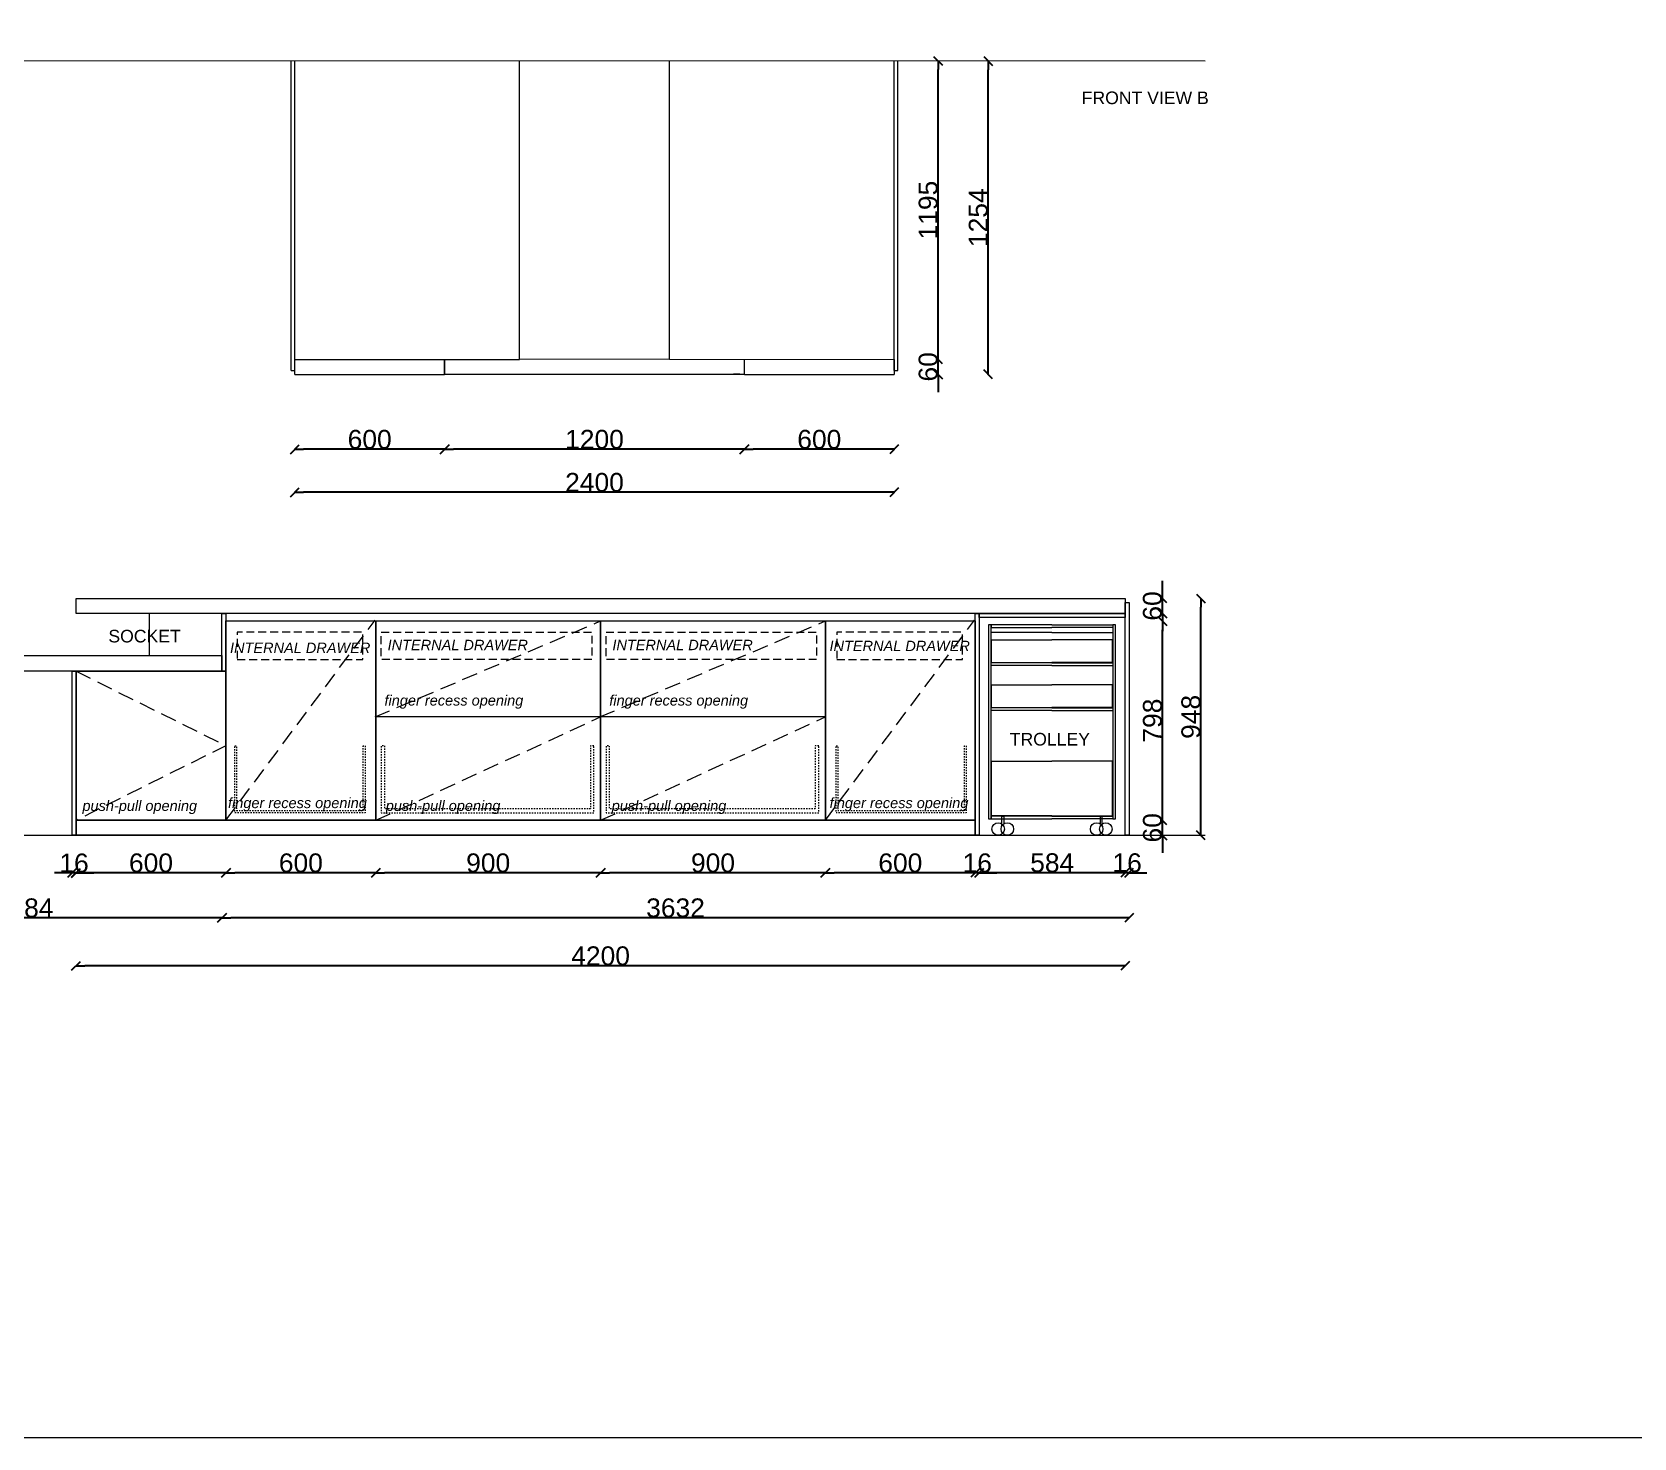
# Model space of a CAD drawing. Header units: millimetres. Extents: x -19300 to 834, y 3250 to 21602.
# Drawn here: x -15941 to -9528, y 3250 to 8877 of the extents above; entities that cross this region are included whole.
import ezdxf

# ---------------------------------------------------------------- set-up
doc = ezdxf.new("R2010")
doc.units = ezdxf.units.MM
doc.header["$LTSCALE"] = 50
doc.header["$PDMODE"] = 1
doc.header["$PDSIZE"] = -2
for name, pattern in [('[LP] Type-1', [0.212, 0.106, -0.106]), ('TRATTEGGIATAX255', [0.9525, 0.635, -0.3175]), ('TRATTEGGIATAX2SSSS', [1.905, 1.27, -0.635])]:
    doc.linetypes.add(name, pattern=pattern)
doc.layers.get('0').update_dxf_attribs({"lineweight": 18})
doc.layers.get('Defpoints').update_dxf_attribs({"lineweight": 25})
for name, color, linetype, lineweight in [('DADA_FURNITURES', 7, 'Continuous', 13), ('DADA_TEXT', 7, 'Continuous', 9), ('Linee arredi', 7, 'Continuous', 5), ('Nessuna', 7, 'Continuous', 5), ('Quote', 7, 'Continuous', 5)]:
    doc.layers.add(name, color=color, linetype=linetype, lineweight=lineweight)
doc.styles.add('Helvetica', font='')
doc.styles.add('Helvetica (italic)', font='ariali.ttf')
doc.styles.get('Helvetica').set_extended_font_data('Helvetica')
doc.dimstyles.new('M&C_quote arredo', dxfattribs={"dimtxt": 75.654297, "dimasz": 35.34668, "dimexe": 0, "dimexo": 0, "dimgap": 0.5, "dimtad": 1, "dimdec": 0, "dimtxsty": 'Helvetica', "dimblk": 'VW_SLASH', "dimblk1": 'VW_SLASH', "dimblk2": 'VW_SLASH', "dimcen": 0, "dimse1": 1, "dimse2": 1, "dimazin": 0, "dimtfac": 1, "dimtdec": 0, "dimtix": 1, "dimtmove": 0, "dimatfit": 0, "dimldrblk": 'VW_SLASH', "dimfxl": 0, "dimfxlon": 1, "dimfrac": 2, "dimtolj": 1, "dimarcsym": 0})

# ---------------------------------------------------------------- blocks, each defined once
blk = doc.blocks.new('Gruppo-168')
at = {"layer": 'DADA_FURNITURES', "linetype": 'TRATTEGGIATAX255', "flags": 128}
blk.add_lwpolyline([(-12719.3, 6365.6), (-12216.3, 6365.6), (-12216.3, 6475.6), (-12719.3, 6475.6)], close=True, dxfattribs=at)
at = {"layer": 'Nessuna', "color": 7, "linetype": 'TRATTEGGIATAX2SSSS', "lineweight": 5, "transparency": 33554687}
blk.add_line((-12764.8, 5722.2), (-12167.8, 6523.2), dxfattribs=at)
at = {"layer": 'Quote', "lineweight": 13, "transparency": 33554687, "flags": 128}
blk.add_lwpolyline([(-12764.8, 6520.2), (-12164.8, 6520.2), (-12164.8, 5722.2), (-12764.8, 5722.2)], close=True, dxfattribs=at)
at = {"layer": 'DADA_TEXT', "color": 7, "char_height": 41.61, "attachment_point": 3, "line_spacing_factor": 0.965171, "style": 'Helvetica (italic)'}
for s, insert in [('INTERNAL DRAWER', (-12186.5, 6440.9)), ('finger recess opening', (-12192.4, 5812.6))]:
    blk.add_mtext(s, dxfattribs=dict(at, insert=insert))
blk = doc.blocks.new('Gruppo-169')
at = {"layer": 'DADA_FURNITURES', "linetype": 'TRATTEGGIATAX255', "flags": 128}
blk.add_lwpolyline([(-15119.3, 6365.6), (-14616.3, 6365.6), (-14616.3, 6475.6), (-15119.3, 6475.6)], close=True, dxfattribs=at)
at = {"layer": 'Nessuna', "color": 7, "linetype": 'TRATTEGGIATAX2SSSS', "lineweight": 5, "transparency": 33554687}
blk.add_line((-15164.8, 5722.2), (-14567.8, 6523.2), dxfattribs=at)
at = {"layer": 'Quote', "lineweight": 13, "transparency": 33554687, "flags": 128}
blk.add_lwpolyline([(-15164.8, 6520.2), (-14564.8, 6520.2), (-14564.8, 5722.2), (-15164.8, 5722.2)], close=True, dxfattribs=at)
at = {"layer": 'DADA_TEXT', "color": 7, "char_height": 41.61, "attachment_point": 3, "line_spacing_factor": 0.965171, "style": 'Helvetica (italic)'}
for s, insert in [('INTERNAL DRAWER', (-14586.5, 6433.4)), ('finger recess opening', (-14600.7, 5812.6))]:
    blk.add_mtext(s, dxfattribs=dict(at, insert=insert))
blk = doc.blocks.new('VW_SLASH')
at = {"color": 0, "linetype": 'ByBlock', "lineweight": -2, "transparency": 16777216}
blk.add_line((0, 0), (-1, 0), dxfattribs=at)
at = {"color": 0, "linetype": 'Continuous', "lineweight": -2, "transparency": 16777216, "flags": 128}
blk.add_lwpolyline([(0.5, 0.5), (-0.5, -0.5)], dxfattribs=at)
blk = doc.blocks.new('*D311')
at = {"layer": 'Defpoints', "color": 0, "transparency": 16777216}
for p in [(-14889.2, 7507.1), (-14289.2, 7507.1), (-14889.2, 7207.2)]:
    blk.add_point(p, dxfattribs=at)
at = {"layer": 'Quote', "color": 0, "lineweight": -2, "transparency": 16777216}
blk.add_line((-14324.5, 7207.2), (-14853.8, 7207.2), dxfattribs=at)
at = {"layer": 'Quote', "color": 0, "lineweight": -2, "transparency": 16777216, "xscale": 35.3466796875, "yscale": 35.3466796875, "zscale": 35.3466796875, "rotation": 180}
blk.add_blockref('VW_SLASH', (-14889.2, 7207.2), dxfattribs=at)
at = {"layer": 'Quote', "color": 0, "lineweight": -2, "transparency": 16777216, "xscale": 35.3466796875, "yscale": 35.3466796875, "zscale": 35.3466796875}
blk.add_blockref('VW_SLASH', (-14289.2, 7207.2), dxfattribs=at)
at = {"layer": 'Quote', "color": 0, "transparency": 16777216, "insert": (-14589.2, 7246.6), "char_height": 75.65, "attachment_point": 5, "style": 'Helvetica'}
blk.add_mtext('\\A1;600', dxfattribs=at)
blk = doc.blocks.new('*D312')
at = {"layer": 'Defpoints', "color": 0, "transparency": 16777216}
for p in [(-14289.2, 7507.1), (-13089.2, 7507.1), (-14289.2, 7207.2)]:
    blk.add_point(p, dxfattribs=at)
at = {"layer": 'Quote', "color": 0, "lineweight": -2, "transparency": 16777216}
blk.add_line((-13124.5, 7207.2), (-14253.8, 7207.2), dxfattribs=at)
at = {"layer": 'Quote', "color": 0, "lineweight": -2, "transparency": 16777216, "xscale": 35.3466796875, "yscale": 35.3466796875, "zscale": 35.3466796875, "rotation": 180}
blk.add_blockref('VW_SLASH', (-14289.2, 7207.2), dxfattribs=at)
at = {"layer": 'Quote', "color": 0, "lineweight": -2, "transparency": 16777216, "xscale": 35.3466796875, "yscale": 35.3466796875, "zscale": 35.3466796875}
blk.add_blockref('VW_SLASH', (-13089.2, 7207.2), dxfattribs=at)
at = {"layer": 'Quote', "color": 0, "transparency": 16777216, "insert": (-13689.2, 7246.6), "char_height": 75.65, "attachment_point": 5, "style": 'Helvetica'}
blk.add_mtext('\\A1;1200', dxfattribs=at)
blk = doc.blocks.new('*D313')
at = {"layer": 'Defpoints', "color": 0, "transparency": 16777216}
for p in [(-13089.2, 7507.1), (-12489.2, 7507.1), (-13089.2, 7207.2)]:
    blk.add_point(p, dxfattribs=at)
at = {"layer": 'Quote', "color": 0, "lineweight": -2, "transparency": 16777216}
blk.add_line((-12524.5, 7207.2), (-13053.8, 7207.2), dxfattribs=at)
at = {"layer": 'Quote', "color": 0, "lineweight": -2, "transparency": 16777216, "xscale": 35.3466796875, "yscale": 35.3466796875, "zscale": 35.3466796875, "rotation": 180}
blk.add_blockref('VW_SLASH', (-13089.2, 7207.2), dxfattribs=at)
at = {"layer": 'Quote', "color": 0, "lineweight": -2, "transparency": 16777216, "xscale": 35.3466796875, "yscale": 35.3466796875, "zscale": 35.3466796875}
blk.add_blockref('VW_SLASH', (-12489.2, 7207.2), dxfattribs=at)
at = {"layer": 'Quote', "color": 0, "transparency": 16777216, "insert": (-12789.2, 7246.6), "char_height": 75.65, "attachment_point": 5, "style": 'Helvetica'}
blk.add_mtext('\\A1;600', dxfattribs=at)
blk = doc.blocks.new('*D314')
at = {"layer": 'Defpoints', "color": 0, "transparency": 16777216}
for p in [(-14889.2, 7507.1), (-12489.2, 7507.1), (-14889.2, 7035)]:
    blk.add_point(p, dxfattribs=at)
at = {"layer": 'Quote', "color": 0, "lineweight": -2, "transparency": 16777216}
blk.add_line((-12524.5, 7035), (-14853.8, 7035), dxfattribs=at)
at = {"layer": 'Quote', "color": 0, "lineweight": -2, "transparency": 16777216, "xscale": 35.3466796875, "yscale": 35.3466796875, "zscale": 35.3466796875, "rotation": 180}
blk.add_blockref('VW_SLASH', (-14889.2, 7035), dxfattribs=at)
at = {"layer": 'Quote', "color": 0, "lineweight": -2, "transparency": 16777216, "xscale": 35.3466796875, "yscale": 35.3466796875, "zscale": 35.3466796875}
blk.add_blockref('VW_SLASH', (-12489.2, 7035), dxfattribs=at)
at = {"layer": 'Quote', "color": 0, "transparency": 16777216, "insert": (-13689.2, 7074.3), "char_height": 75.65, "attachment_point": 5, "style": 'Helvetica'}
blk.add_mtext('\\A1;2400', dxfattribs=at)
blk = doc.blocks.new('*D315')
at = {"layer": 'Defpoints', "color": 0, "transparency": 16777216}
for p in [(-12276.5, 5722.2), (-11415.8, 5722.2), (-12276.5, 5662.2)]:
    blk.add_point(p, dxfattribs=at)
at = {"layer": 'Quote', "color": 0, "lineweight": -2, "transparency": 16777216}
for p, q in [((-11415.8, 5757.6), (-11415.8, 5792.9)), ((-11415.8, 5662.2), (-11415.8, 5722.2)), ((-11415.8, 5626.9), (-11415.8, 5591.5))]:
    blk.add_line(p, q, dxfattribs=at)
at = {"layer": 'Quote', "color": 0, "lineweight": -2, "transparency": 16777216, "xscale": 35.3466796875, "yscale": 35.3466796875, "zscale": 35.3466796875}
for p, rotation in [((-11415.8, 5722.2), 270), ((-11415.8, 5662.2), 90)]:
    blk.add_blockref('VW_SLASH', p, dxfattribs=dict(at, rotation=rotation))
at = {"layer": 'Quote', "color": 0, "transparency": 16777216, "insert": (-11455.2, 5692.2), "char_height": 75.65, "attachment_point": 5, "rotation": 90, "style": 'Helvetica'}
blk.add_mtext('\\A1;60', dxfattribs=at)
blk = doc.blocks.new('*D316')
at = {"layer": 'Defpoints', "color": 0, "transparency": 16777216}
for p in [(-12276.5, 6520.2), (-11415.8, 6520.2), (-12276.5, 5722.2)]:
    blk.add_point(p, dxfattribs=at)
at = {"layer": 'Quote', "color": 0, "lineweight": -2, "transparency": 16777216}
blk.add_line((-11415.8, 5757.6), (-11415.8, 6484.9), dxfattribs=at)
at = {"layer": 'Quote', "color": 0, "lineweight": -2, "transparency": 16777216, "xscale": 35.3466796875, "yscale": 35.3466796875, "zscale": 35.3466796875}
for p, rotation in [((-11415.8, 6520.2), 90), ((-11415.8, 5722.2), 270)]:
    blk.add_blockref('VW_SLASH', p, dxfattribs=dict(at, rotation=rotation))
at = {"layer": 'Quote', "color": 0, "transparency": 16777216, "insert": (-11455.2, 6121.2), "char_height": 75.65, "attachment_point": 5, "rotation": 90, "style": 'Helvetica'}
blk.add_mtext('\\A1;798', dxfattribs=at)
blk = doc.blocks.new('*D317')
at = {"layer": 'Defpoints', "color": 0, "transparency": 16777216}
for p in [(-12329.9, 6610.2), (-11415.8, 6610.2), (-12329.9, 6550.2)]:
    blk.add_point(p, dxfattribs=at)
at = {"layer": 'Quote', "color": 0, "lineweight": -2, "transparency": 16777216}
for p, q in [((-11415.8, 6645.6), (-11415.8, 6680.9)), ((-11415.8, 6550.2), (-11415.8, 6610.2)), ((-11415.8, 6514.9), (-11415.8, 6479.5))]:
    blk.add_line(p, q, dxfattribs=at)
at = {"layer": 'Quote', "color": 0, "lineweight": -2, "transparency": 16777216, "xscale": 35.3466796875, "yscale": 35.3466796875, "zscale": 35.3466796875}
for p, rotation in [((-11415.8, 6610.2), 270), ((-11415.8, 6550.2), 90)]:
    blk.add_blockref('VW_SLASH', p, dxfattribs=dict(at, rotation=rotation))
at = {"layer": 'Quote', "color": 0, "transparency": 16777216, "insert": (-11455.2, 6580.2), "char_height": 75.65, "attachment_point": 5, "rotation": 90, "style": 'Helvetica'}
blk.add_mtext('\\A1;60', dxfattribs=at)
blk = doc.blocks.new('*D318')
at = {"layer": 'Defpoints', "color": 0, "transparency": 16777216}
for p in [(-12235.1, 6610.2), (-11262, 6610.2), (-12235.1, 5662.2)]:
    blk.add_point(p, dxfattribs=at)
at = {"layer": 'Quote', "color": 0, "lineweight": -2, "transparency": 16777216}
blk.add_line((-11262, 5697.6), (-11262, 6574.9), dxfattribs=at)
at = {"layer": 'Quote', "color": 0, "lineweight": -2, "transparency": 16777216, "xscale": 35.3466796875, "yscale": 35.3466796875, "zscale": 35.3466796875}
for p, rotation in [((-11262, 6610.2), 90), ((-11262, 5662.2), 270)]:
    blk.add_blockref('VW_SLASH', p, dxfattribs=dict(at, rotation=rotation))
at = {"layer": 'Quote', "color": 0, "transparency": 16777216, "insert": (-11301.3, 6136.2), "char_height": 75.65, "attachment_point": 5, "rotation": 90, "style": 'Helvetica'}
blk.add_mtext('\\A1;948', dxfattribs=at)
blk = doc.blocks.new('*D319')
at = {"layer": 'Defpoints', "color": 0, "transparency": 16777216}
for p in [(-12639.2, 7507.1), (-12639.1, 7567.2), (-12313.8, 7567.2)]:
    blk.add_point(p, dxfattribs=at)
at = {"layer": 'Quote', "color": 0, "lineweight": -2, "transparency": 16777216}
for p, q in [((-12313.8, 7602.6), (-12313.8, 7637.9)), ((-12313.8, 7507.1), (-12313.8, 7567.2)), ((-12313.8, 7471.7), (-12313.8, 7436.4))]:
    blk.add_line(p, q, dxfattribs=at)
at = {"layer": 'Quote', "color": 0, "lineweight": -2, "transparency": 16777216, "xscale": 35.3466796875, "yscale": 35.3466796875, "zscale": 35.3466796875}
for p, rotation in [((-12313.8, 7567.2), 270), ((-12313.8, 7507.1), 90)]:
    blk.add_blockref('VW_SLASH', p, dxfattribs=dict(at, rotation=rotation))
at = {"layer": 'Quote', "color": 0, "transparency": 16777216, "insert": (-12353.1, 7537.2), "char_height": 75.65, "attachment_point": 5, "rotation": 90, "style": 'Helvetica'}
blk.add_mtext('\\A1;60', dxfattribs=at)
blk = doc.blocks.new('*D321')
at = {"layer": 'Defpoints', "color": 0, "transparency": 16777216}
for p in [(-14710.9, 8762.2), (-12313.8, 8762.2), (-14711.4, 7567.1)]:
    blk.add_point(p, dxfattribs=at)
at = {"layer": 'Quote', "color": 0, "lineweight": -2, "transparency": 16777216}
blk.add_line((-12313.8, 7602.4), (-12313.8, 8726.8), dxfattribs=at)
at = {"layer": 'Quote', "color": 0, "lineweight": -2, "transparency": 16777216, "xscale": 35.3466796875, "yscale": 35.3466796875, "zscale": 35.3466796875}
for p, rotation in [((-12313.8, 8762.2), 90), ((-12313.8, 7567.1), 270)]:
    blk.add_blockref('VW_SLASH', p, dxfattribs=dict(at, rotation=rotation))
at = {"layer": 'Quote', "color": 0, "transparency": 16777216, "insert": (-12353.1, 8164.6), "char_height": 75.65, "attachment_point": 5, "rotation": 90, "style": 'Helvetica'}
blk.add_mtext('\\A1;1195', dxfattribs=at)
blk = doc.blocks.new('*D322')
at = {"layer": 'Defpoints', "color": 0, "transparency": 16777216}
for p in [(-12789.2, 8761.4), (-12113.1, 8761.4), (-12789.2, 7507.1)]:
    blk.add_point(p, dxfattribs=at)
at = {"layer": 'Quote', "color": 0, "lineweight": -2, "transparency": 16777216}
blk.add_line((-12113.1, 7542.4), (-12113.1, 8726), dxfattribs=at)
at = {"layer": 'Quote', "color": 0, "lineweight": -2, "transparency": 16777216, "xscale": 35.3466796875, "yscale": 35.3466796875, "zscale": 35.3466796875}
for p, rotation in [((-12113.1, 8761.4), 90), ((-12113.1, 7507.1), 270)]:
    blk.add_blockref('VW_SLASH', p, dxfattribs=dict(at, rotation=rotation))
at = {"layer": 'Quote', "color": 0, "transparency": 16777216, "insert": (-12152.5, 8134.2), "char_height": 75.65, "attachment_point": 5, "rotation": 90, "style": 'Helvetica'}
blk.add_mtext('\\A1;1254', dxfattribs=at)
blk = doc.blocks.new('*D324')
at = {"layer": 'Defpoints', "color": 0, "transparency": 16777216}
for p in [(-15780.8, 5662.2), (-15764.8, 5662.2), (-15780.8, 5511.4)]:
    blk.add_point(p, dxfattribs=at)
at = {"layer": 'Quote', "color": 0, "lineweight": -2, "transparency": 16777216}
for p, q in [((-15816.2, 5511.4), (-15851.5, 5511.4)), ((-15764.8, 5511.4), (-15780.8, 5511.4)), ((-15729.5, 5511.4), (-15694.1, 5511.4))]:
    blk.add_line(p, q, dxfattribs=at)
at = {"layer": 'Quote', "color": 0, "lineweight": -2, "transparency": 16777216, "xscale": 35.3466796875, "yscale": 35.3466796875, "zscale": 35.3466796875}
blk.add_blockref('VW_SLASH', (-15780.8, 5511.4), dxfattribs=at)
at = {"layer": 'Quote', "color": 0, "lineweight": -2, "transparency": 16777216, "xscale": 35.3466796875, "yscale": 35.3466796875, "zscale": 35.3466796875, "rotation": 180}
blk.add_blockref('VW_SLASH', (-15764.8, 5511.4), dxfattribs=at)
at = {"layer": 'Quote', "color": 0, "transparency": 16777216, "insert": (-15772.8, 5550.8), "char_height": 75.65, "attachment_point": 5, "style": 'Helvetica'}
blk.add_mtext('\\A1;16', dxfattribs=at)
blk = doc.blocks.new('*D325')
at = {"layer": 'Defpoints', "color": 0, "transparency": 16777216}
for p in [(-15764.8, 5722.2), (-15164.8, 5722.2), (-15764.8, 5511.9)]:
    blk.add_point(p, dxfattribs=at)
at = {"layer": 'Quote', "color": 0, "lineweight": -2, "transparency": 16777216}
blk.add_line((-15200.2, 5511.9), (-15729.5, 5511.9), dxfattribs=at)
at = {"layer": 'Quote', "color": 0, "lineweight": -2, "transparency": 16777216, "xscale": 35.3466796875, "yscale": 35.3466796875, "zscale": 35.3466796875, "rotation": 180}
blk.add_blockref('VW_SLASH', (-15764.8, 5511.9), dxfattribs=at)
at = {"layer": 'Quote', "color": 0, "lineweight": -2, "transparency": 16777216, "xscale": 35.3466796875, "yscale": 35.3466796875, "zscale": 35.3466796875}
blk.add_blockref('VW_SLASH', (-15164.8, 5511.9), dxfattribs=at)
at = {"layer": 'Quote', "color": 0, "transparency": 16777216, "insert": (-15464.8, 5551.3), "char_height": 75.65, "attachment_point": 5, "style": 'Helvetica'}
blk.add_mtext('\\A1;600', dxfattribs=at)
blk = doc.blocks.new('*D326')
at = {"layer": 'Defpoints', "color": 0, "transparency": 16777216}
for p in [(-15164.8, 5722.2), (-14564.8, 5722.2), (-15164.8, 5511.9)]:
    blk.add_point(p, dxfattribs=at)
at = {"layer": 'Quote', "color": 0, "lineweight": -2, "transparency": 16777216}
blk.add_line((-14600.2, 5511.9), (-15129.5, 5511.9), dxfattribs=at)
at = {"layer": 'Quote', "color": 0, "lineweight": -2, "transparency": 16777216, "xscale": 35.3466796875, "yscale": 35.3466796875, "zscale": 35.3466796875, "rotation": 180}
blk.add_blockref('VW_SLASH', (-15164.8, 5511.9), dxfattribs=at)
at = {"layer": 'Quote', "color": 0, "lineweight": -2, "transparency": 16777216, "xscale": 35.3466796875, "yscale": 35.3466796875, "zscale": 35.3466796875}
blk.add_blockref('VW_SLASH', (-14564.8, 5511.9), dxfattribs=at)
at = {"layer": 'Quote', "color": 0, "transparency": 16777216, "insert": (-14864.8, 5551.3), "char_height": 75.65, "attachment_point": 5, "style": 'Helvetica'}
blk.add_mtext('\\A1;600', dxfattribs=at)
blk = doc.blocks.new('*D327')
at = {"layer": 'Defpoints', "color": 0, "transparency": 16777216}
for p in [(-14564.8, 5722.2), (-13664.8, 5722.2), (-14564.8, 5511.9)]:
    blk.add_point(p, dxfattribs=at)
at = {"layer": 'Quote', "color": 0, "lineweight": -2, "transparency": 16777216}
blk.add_line((-13700.2, 5511.9), (-14529.5, 5511.9), dxfattribs=at)
at = {"layer": 'Quote', "color": 0, "lineweight": -2, "transparency": 16777216, "xscale": 35.3466796875, "yscale": 35.3466796875, "zscale": 35.3466796875, "rotation": 180}
blk.add_blockref('VW_SLASH', (-14564.8, 5511.9), dxfattribs=at)
at = {"layer": 'Quote', "color": 0, "lineweight": -2, "transparency": 16777216, "xscale": 35.3466796875, "yscale": 35.3466796875, "zscale": 35.3466796875}
blk.add_blockref('VW_SLASH', (-13664.8, 5511.9), dxfattribs=at)
at = {"layer": 'Quote', "color": 0, "transparency": 16777216, "insert": (-14114.8, 5551.3), "char_height": 75.65, "attachment_point": 5, "style": 'Helvetica'}
blk.add_mtext('\\A1;900', dxfattribs=at)
blk = doc.blocks.new('*D328')
at = {"layer": 'Defpoints', "color": 0, "transparency": 16777216}
for p in [(-13664.8, 5722.2), (-12764.8, 5722.2), (-13664.8, 5511.9)]:
    blk.add_point(p, dxfattribs=at)
at = {"layer": 'Quote', "color": 0, "lineweight": -2, "transparency": 16777216}
blk.add_line((-12800.2, 5511.9), (-13629.5, 5511.9), dxfattribs=at)
at = {"layer": 'Quote', "color": 0, "lineweight": -2, "transparency": 16777216, "xscale": 35.3466796875, "yscale": 35.3466796875, "zscale": 35.3466796875, "rotation": 180}
blk.add_blockref('VW_SLASH', (-13664.8, 5511.9), dxfattribs=at)
at = {"layer": 'Quote', "color": 0, "lineweight": -2, "transparency": 16777216, "xscale": 35.3466796875, "yscale": 35.3466796875, "zscale": 35.3466796875}
blk.add_blockref('VW_SLASH', (-12764.8, 5511.9), dxfattribs=at)
at = {"layer": 'Quote', "color": 0, "transparency": 16777216, "insert": (-13214.8, 5551.3), "char_height": 75.65, "attachment_point": 5, "style": 'Helvetica'}
blk.add_mtext('\\A1;900', dxfattribs=at)
blk = doc.blocks.new('*D329')
at = {"layer": 'Defpoints', "color": 0, "transparency": 16777216}
for p in [(-12764.8, 5722.2), (-12164.8, 5722.2), (-12764.8, 5511.9)]:
    blk.add_point(p, dxfattribs=at)
at = {"layer": 'Quote', "color": 0, "lineweight": -2, "transparency": 16777216}
blk.add_line((-12200.2, 5511.9), (-12729.5, 5511.9), dxfattribs=at)
at = {"layer": 'Quote', "color": 0, "lineweight": -2, "transparency": 16777216, "xscale": 35.3466796875, "yscale": 35.3466796875, "zscale": 35.3466796875, "rotation": 180}
blk.add_blockref('VW_SLASH', (-12764.8, 5511.9), dxfattribs=at)
at = {"layer": 'Quote', "color": 0, "lineweight": -2, "transparency": 16777216, "xscale": 35.3466796875, "yscale": 35.3466796875, "zscale": 35.3466796875}
blk.add_blockref('VW_SLASH', (-12164.8, 5511.9), dxfattribs=at)
at = {"layer": 'Quote', "color": 0, "transparency": 16777216, "insert": (-12464.8, 5551.3), "char_height": 75.65, "attachment_point": 5, "style": 'Helvetica'}
blk.add_mtext('\\A1;600', dxfattribs=at)
blk = doc.blocks.new('*D330')
at = {"layer": 'Defpoints', "color": 0, "transparency": 16777216}
for p in [(-12164.8, 5722.2), (-12148.8, 5722.2), (-12164.8, 5511.9)]:
    blk.add_point(p, dxfattribs=at)
at = {"layer": 'Quote', "color": 0, "lineweight": -2, "transparency": 16777216}
for p, q in [((-12200.2, 5511.9), (-12235.5, 5511.9)), ((-12148.8, 5511.9), (-12164.8, 5511.9)), ((-12113.5, 5511.9), (-12078.1, 5511.9))]:
    blk.add_line(p, q, dxfattribs=at)
at = {"layer": 'Quote', "color": 0, "lineweight": -2, "transparency": 16777216, "xscale": 35.3466796875, "yscale": 35.3466796875, "zscale": 35.3466796875}
blk.add_blockref('VW_SLASH', (-12164.8, 5511.9), dxfattribs=at)
at = {"layer": 'Quote', "color": 0, "lineweight": -2, "transparency": 16777216, "xscale": 35.3466796875, "yscale": 35.3466796875, "zscale": 35.3466796875, "rotation": 180}
blk.add_blockref('VW_SLASH', (-12148.8, 5511.9), dxfattribs=at)
at = {"layer": 'Quote', "color": 0, "transparency": 16777216, "insert": (-12156.8, 5551.3), "char_height": 75.65, "attachment_point": 5, "style": 'Helvetica'}
blk.add_mtext('\\A1;16', dxfattribs=at)
blk = doc.blocks.new('*D331')
at = {"layer": 'Defpoints', "color": 0, "transparency": 16777216}
for p in [(-12148.8, 5662.2), (-11564.8, 5662.2), (-12148.8, 5512.4)]:
    blk.add_point(p, dxfattribs=at)
at = {"layer": 'Quote', "color": 0, "lineweight": -2, "transparency": 16777216}
blk.add_line((-11600.2, 5512.4), (-12113.5, 5512.4), dxfattribs=at)
at = {"layer": 'Quote', "color": 0, "lineweight": -2, "transparency": 16777216, "xscale": 35.3466796875, "yscale": 35.3466796875, "zscale": 35.3466796875, "rotation": 180}
blk.add_blockref('VW_SLASH', (-12148.8, 5512.4), dxfattribs=at)
at = {"layer": 'Quote', "color": 0, "lineweight": -2, "transparency": 16777216, "xscale": 35.3466796875, "yscale": 35.3466796875, "zscale": 35.3466796875}
blk.add_blockref('VW_SLASH', (-11564.8, 5512.4), dxfattribs=at)
at = {"layer": 'Quote', "color": 0, "transparency": 16777216, "insert": (-11856.8, 5551.8), "char_height": 75.65, "attachment_point": 5, "style": 'Helvetica'}
blk.add_mtext('\\A1;584', dxfattribs=at)
blk = doc.blocks.new('*D332')
at = {"layer": 'Defpoints', "color": 0, "transparency": 16777216}
for p in [(-11564.8, 5662.2), (-11548.8, 5662.2), (-11564.8, 5512.4)]:
    blk.add_point(p, dxfattribs=at)
at = {"layer": 'Quote', "color": 0, "lineweight": -2, "transparency": 16777216}
for p, q in [((-11600.2, 5512.4), (-11635.5, 5512.4)), ((-11548.8, 5512.4), (-11564.8, 5512.4)), ((-11513.5, 5512.4), (-11478.1, 5512.4))]:
    blk.add_line(p, q, dxfattribs=at)
at = {"layer": 'Quote', "color": 0, "lineweight": -2, "transparency": 16777216, "xscale": 35.3466796875, "yscale": 35.3466796875, "zscale": 35.3466796875}
blk.add_blockref('VW_SLASH', (-11564.8, 5512.4), dxfattribs=at)
at = {"layer": 'Quote', "color": 0, "lineweight": -2, "transparency": 16777216, "xscale": 35.3466796875, "yscale": 35.3466796875, "zscale": 35.3466796875, "rotation": 180}
blk.add_blockref('VW_SLASH', (-11548.8, 5512.4), dxfattribs=at)
at = {"layer": 'Quote', "color": 0, "transparency": 16777216, "insert": (-11556.8, 5551.8), "char_height": 75.65, "attachment_point": 5, "style": 'Helvetica'}
blk.add_mtext('\\A1;16', dxfattribs=at)
blk = doc.blocks.new('*D333')
at = {"layer": 'Defpoints', "color": 0, "transparency": 16777216}
for p in [(-15180.8, 6319.2), (-11548.8, 6319.2), (-15180.8, 5331.9)]:
    blk.add_point(p, dxfattribs=at)
at = {"layer": 'Quote', "color": 0, "lineweight": -2, "transparency": 16777216}
blk.add_line((-11584.2, 5331.9), (-15145.5, 5331.9), dxfattribs=at)
at = {"layer": 'Quote', "color": 0, "lineweight": -2, "transparency": 16777216, "xscale": 35.3466796875, "yscale": 35.3466796875, "zscale": 35.3466796875, "rotation": 180}
blk.add_blockref('VW_SLASH', (-15180.8, 5331.9), dxfattribs=at)
at = {"layer": 'Quote', "color": 0, "lineweight": -2, "transparency": 16777216, "xscale": 35.3466796875, "yscale": 35.3466796875, "zscale": 35.3466796875}
blk.add_blockref('VW_SLASH', (-11548.8, 5331.9), dxfattribs=at)
at = {"layer": 'Quote', "color": 0, "transparency": 16777216, "insert": (-13364.8, 5371.2), "char_height": 75.65, "attachment_point": 5, "style": 'Helvetica'}
blk.add_mtext('\\A1;3632', dxfattribs=at)
blk = doc.blocks.new('*D334')
at = {"layer": 'Defpoints', "color": 0, "transparency": 16777216}
for p in [(-16764.5, 6319.2), (-15180.8, 6319.2), (-16764.5, 5331.9)]:
    blk.add_point(p, dxfattribs=at)
at = {"layer": 'Quote', "color": 0, "lineweight": -2, "transparency": 16777216}
blk.add_line((-15216.2, 5331.9), (-16729.2, 5331.9), dxfattribs=at)
at = {"layer": 'Quote', "color": 0, "lineweight": -2, "transparency": 16777216, "xscale": 35.3466796875, "yscale": 35.3466796875, "zscale": 35.3466796875, "rotation": 180}
blk.add_blockref('VW_SLASH', (-16764.5, 5331.9), dxfattribs=at)
at = {"layer": 'Quote', "color": 0, "lineweight": -2, "transparency": 16777216, "xscale": 35.3466796875, "yscale": 35.3466796875, "zscale": 35.3466796875}
blk.add_blockref('VW_SLASH', (-15180.8, 5331.9), dxfattribs=at)
at = {"layer": 'Quote', "color": 0, "transparency": 16777216, "insert": (-15972.7, 5371.2), "char_height": 75.65, "attachment_point": 5, "style": 'Helvetica'}
blk.add_mtext('\\A1;1584', dxfattribs=at)
blk = doc.blocks.new('*D335')
at = {"layer": 'Defpoints', "color": 0, "transparency": 16777216}
for p in [(-15764.8, 5722.2), (-11564.8, 5722.2), (-15764.8, 5139.9)]:
    blk.add_point(p, dxfattribs=at)
at = {"layer": 'Quote', "color": 0, "lineweight": -2, "transparency": 16777216}
blk.add_line((-11600.2, 5139.9), (-15729.5, 5139.9), dxfattribs=at)
at = {"layer": 'Quote', "color": 0, "lineweight": -2, "transparency": 16777216, "xscale": 35.3466796875, "yscale": 35.3466796875, "zscale": 35.3466796875, "rotation": 180}
blk.add_blockref('VW_SLASH', (-15764.8, 5139.9), dxfattribs=at)
at = {"layer": 'Quote', "color": 0, "lineweight": -2, "transparency": 16777216, "xscale": 35.3466796875, "yscale": 35.3466796875, "zscale": 35.3466796875}
blk.add_blockref('VW_SLASH', (-11564.8, 5139.9), dxfattribs=at)
at = {"layer": 'Quote', "color": 0, "transparency": 16777216, "insert": (-13664.8, 5179.2), "char_height": 75.65, "attachment_point": 5, "style": 'Helvetica'}
blk.add_mtext('\\A1;4200', dxfattribs=at)

msp = doc.modelspace()

# ---------------------------------------------------------------- linework, layer by layer
at = {"layer": 'DADA_FURNITURES', "color": 7, "linetype": 'Continuous', "lineweight": 5, "transparency": 33554687}
for p, q in [((-13664.8, 6136.2), (-14567.7, 6136.2)), ((-12764.9, 6136.2), (-13667.8, 6136.2)), ((-17042.2, 5662.2), (-11244.4, 5662.2))]:
    msp.add_line(p, q, dxfattribs=at)
at = {"layer": 'DADA_FURNITURES', "color": 7, "linetype": 'Continuous', "lineweight": 5, "transparency": 33554687, "flags": 128}
for points in [[(-19300, 21602), (833.5, 21602), (833.5, 3250), (-19300, 3250)], [(-15764.8, 6610.2), (-11564.8, 6610.2), (-11564.8, 6550.2), (-15764.8, 6550.2)], [(-15180.8, 6550.2), (-15164.8, 6550.2), (-15164.8, 6319.2), (-15180.8, 6319.2)], [(-12164.8, 6550.2), (-12148.8, 6550.2), (-12148.8, 5662.2), (-12164.8, 5662.2)], [(-12148.8, 6550.2), (-11564.8, 6550.2), (-11564.8, 6534.2), (-12148.8, 6534.2)], [(-11564.8, 6594.2), (-11548.8, 6594.2), (-11548.8, 5662.2), (-11564.8, 5662.2)], [(-14564.8, 6520.2), (-13664.8, 6520.2), (-13664.8, 5722.2), (-14564.8, 5722.2)], [(-13664.8, 6520.2), (-12764.8, 6520.2), (-12764.8, 5722.2), (-13664.8, 5722.2)], [(-16764.5, 6381.2), (-15180.8, 6381.2), (-15180.8, 6319.2), (-16764.5, 6319.2)], [(-15780.8, 6319.2), (-15764.8, 6319.2), (-15764.8, 5662.2), (-15780.8, 5662.2)], [(-15764.8, 6319.2), (-15164.8, 6319.2), (-15164.8, 5722.2), (-15764.8, 5722.2)], [(-15764.8, 5722.2), (-12164.8, 5722.2), (-12164.8, 5662.2), (-15764.8, 5662.2)]]:
    msp.add_lwpolyline(points, close=True, dxfattribs=at)
at = {"layer": 'DADA_FURNITURES', "color": 7, "linetype": 'TRATTEGGIATAX2SSSS', "lineweight": 5, "flags": 128}
msp.add_lwpolyline([(-15764.8, 6319.2), (-15164.8, 6020.7), (-15764.8, 5722.2)], dxfattribs=at)
at = {"layer": 'DADA_FURNITURES', "color": 7, "linetype": '[LP] Type-1', "flags": 128}
for points in [[(-15129.3, 6019.8), (-15121.9, 6019.8), (-15121.9, 5761.1), (-14615.1, 5761.1), (-14615.1, 6019.8), (-14607.7, 6019.8), (-14607.7, 5752.2), (-15129.3, 5752.2)], [(-13691.7, 6020.5), (-13705.3, 6020.5), (-13705.3, 5768.4), (-14529.2, 5768.4), (-14529.2, 6020.5), (-14542.9, 6020.5), (-14542.9, 5752.2), (-13691.7, 5752.2)], [(-12791.7, 6020.5), (-12805.4, 6020.5), (-12805.4, 5768.4), (-13629.3, 5768.4), (-13629.3, 6020.5), (-13643, 6020.5), (-13643, 5752.2), (-12791.7, 5752.2)]]:
    msp.add_lwpolyline(points, close=True, dxfattribs=at)
at = {"layer": 'DADA_TEXT', "color": 7, "linetype": '[LP] Type-1', "flags": 128}
msp.add_lwpolyline([(-12722.2, 6019.8), (-12714.9, 6019.8), (-12714.9, 5761.1), (-12208, 5761.1), (-12208, 6019.8), (-12200.7, 6019.8), (-12200.7, 5752.2), (-12722.2, 5752.2)], close=True, dxfattribs=at)
at = {"layer": 'Linee arredi', "color": 7, "linetype": 'Continuous', "lineweight": 5}
for p, q in [((-11244.4, 8760.7), (-17042.2, 8763.1)), ((-14904.2, 7523.1), (-14904.2, 8762.2)), ((-14889.2, 7523.1), (-14889.2, 8762.2)), ((-13989.2, 7567.1), (-13989.2, 8762.2)), ((-13389.2, 7568.1), (-13389.2, 8762.2)), ((-12489.2, 7522.1), (-12489.2, 8761.2)), ((-12474.2, 7522.1), (-12474.2, 8761.2)), ((-14889.2, 7507.1), (-14889.2, 7568.1)), ((-13389.2, 7568.1), (-13989.2, 7567.1)), ((-13389.2, 7568.1), (-12489.2, 7567.1)), ((-14904.2, 7523.1), (-14889.2, 7523.1)), ((-14889.2, 7567.1), (-13989.2, 7567.1)), ((-14889.2, 7507.1), (-14289.2, 7507.1)), ((-14289.2, 7567.1), (-14289.2, 7507.1)), ((-14289.2, 7508.1), (-14289.2, 7567.1)), ((-13089.2, 7507.1), (-14289.2, 7507.1)), ((-13132.9, 7507.6), (-13132.9, 7508.1)), ((-13107.3, 7507.6), (-13132.9, 7507.6)), ((-13107.3, 7507.6), (-13107.3, 7508.1)), ((-13089.2, 7507.1), (-13089.2, 7567.1)), ((-13089.2, 7508.1), (-13089.2, 7567.1)), ((-13089.2, 7507.1), (-12489.2, 7507.1)), ((-12489.2, 7567.1), (-12489.2, 7507.1)), ((-12489.2, 7522.1), (-12474.2, 7522.1))]:
    msp.add_line(p, q, dxfattribs=at)
at = {"layer": 'Linee arredi'}
for p, q in [((-11857.7, 6504.2), (-12101.7, 6504.2)), ((-12101.7, 6504.2), (-12101.7, 6494.2)), ((-12101.7, 6494.2), (-11857.7, 6494.2)), ((-11857.7, 6504.2), (-11613.7, 6504.2)), ((-11613.7, 6494.2), (-11857.7, 6494.2)), ((-11613.7, 6504.2), (-11613.7, 6494.2)), ((-11857.7, 6474.2), (-12101.7, 6474.2)), ((-12099.7, 6444.2), (-11857.7, 6444.2)), ((-12099.7, 6354.2), (-12099.7, 6444.2)), ((-11857.7, 6474.2), (-11613.7, 6474.2)), ((-11615.7, 6444.2), (-11857.7, 6444.2)), ((-11615.7, 6354.2), (-11615.7, 6444.2)), ((-11857.7, 6352.2), (-12101.7, 6352.2)), ((-12099.7, 6354.2), (-11857.7, 6354.2)), ((-11615.7, 6354.2), (-11857.7, 6354.2)), ((-11857.7, 6352.2), (-11613.7, 6352.2)), ((-11857.7, 6342.2), (-12101.7, 6342.2)), ((-11857.7, 6342.2), (-11613.7, 6342.2)), ((-12099.7, 6264.2), (-11857.7, 6264.2)), ((-12099.7, 6174.2), (-12099.7, 6264.2)), ((-11615.7, 6264.2), (-11857.7, 6264.2)), ((-11615.7, 6174.2), (-11615.7, 6264.2)), ((-11857.7, 6172.2), (-12101.7, 6172.2)), ((-11857.7, 6162.2), (-12101.7, 6162.2)), ((-12099.7, 6174.2), (-11857.7, 6174.2)), ((-11615.7, 6174.2), (-11857.7, 6174.2)), ((-11857.7, 6172.2), (-11613.7, 6172.2)), ((-11857.7, 6162.2), (-11613.7, 6162.2)), ((-12099.7, 5740.2), (-12099.7, 5914.2)), ((-11615.7, 5740.2), (-11615.7, 5914.2)), ((-11857.7, 5738.2), (-12101.7, 5738.2)), ((-12101.7, 5738.2), (-12101.7, 5728.2)), ((-12101.7, 5728.2), (-11857.7, 5728.2)), ((-12059.1, 5698), (-12059.1, 5738.2)), ((-12059.1, 5738.2), (-12050.5, 5738.2)), ((-12050.5, 5738.2), (-12050.5, 5707.9)), ((-11857.7, 5738.2), (-11613.7, 5738.2)), ((-11613.7, 5728.2), (-11857.7, 5728.2)), ((-11656.3, 5738.2), (-11664.9, 5738.2)), ((-11664.9, 5738.2), (-11664.9, 5707.9)), ((-11656.3, 5698), (-11656.3, 5738.2)), ((-11613.7, 5738.2), (-11613.7, 5728.2))]:
    msp.add_line(p, q, dxfattribs=at)
at = {"layer": 'Linee arredi', "color": 7, "linetype": 'Continuous', "lineweight": 5, "flags": 128}
msp.add_lwpolyline([(-15180.8, 6550.2), (-15472, 6550.2), (-15472, 6381.2), (-15180.8, 6381.2)], close=True, dxfattribs=at)
at = {"layer": 'Linee arredi', "flags": 128}
for points in [[(-12111.7, 5728.2), (-12101.7, 5728.2), (-12101.7, 5728.2), (-12101.7, 6504.2), (-12101.7, 6504.2), (-12111.7, 6504.2), (-12111.7, 6504.2), (-12111.7, 5728.2)], [(-11603.7, 5728.2), (-11603.7, 6504.2), (-11603.7, 6504.2), (-11613.7, 6504.2), (-11613.7, 6504.2), (-11613.7, 5728.2), (-11613.7, 5728.2), (-11603.7, 5728.2)]]:
    msp.add_lwpolyline(points, close=True, dxfattribs=at)
for points in [[(-11857.7, 5740.2), (-12099.7, 5740.2), (-12099.7, 5958.4), (-11857.7, 5958.4)], [(-11857.7, 5740.2), (-11615.7, 5740.2), (-11615.7, 5958.4), (-11857.7, 5958.4)]]:
    msp.add_lwpolyline(points, dxfattribs=at)
at = {"layer": 'Linee arredi'}
for centre in [(-12073.1, 5687.2), (-12036.5, 5687.2), (-11678.9, 5687.2), (-11642.3, 5687.2)]:
    msp.add_circle(centre, 25, dxfattribs=at)
at = {"layer": 'Quote', "linetype": 'TRATTEGGIATAX2SSSS', "lineweight": 13, "transparency": 33554687}
for p, q in [((-14567.7, 6136.2), (-13664.8, 6520.2)), ((-13667.8, 6136.2), (-12764.9, 6520.2)), ((-14564.8, 5722.2), (-13664.8, 6136.2)), ((-13664.8, 5722.2), (-12764.9, 6136.2))]:
    msp.add_line(p, q, dxfattribs=at)
at = {"layer": 'Quote', "linetype": 'TRATTEGGIATAX255', "lineweight": 13, "transparency": 33554687, "flags": 128}
for points in [[(-14542.9, 6475.6), (-13700, 6475.6), (-13700, 6365.6), (-14542.9, 6365.6)], [(-13643, 6475.6), (-12800, 6475.6), (-12800, 6365.6), (-13643, 6365.6)]]:
    msp.add_lwpolyline(points, close=True, dxfattribs=at)

# ---------------------------------------------------------------- block references
at = {"layer": 'DADA_FURNITURES', "color": 7, "transparency": 33554687}
for name in ['Gruppo-169', 'Gruppo-168']:
    msp.add_blockref(name, (0, 0), dxfattribs=at)

# ---------------------------------------------------------------- texts
at = {"layer": 'DADA_FURNITURES', "color": 7, "transparency": 33554687, "attachment_point": 1, "line_spacing_factor": 0.97755, "style": 'Helvetica'}
for s, insert, char_height in [('FRONT VIEW B ', (-11738.7, 8639.3), 50.436), ('SOCKET', (-15635.4, 6484.6), 50.44), ('TROLLEY', (-12026.8, 6072), 50.44)]:
    msp.add_mtext(s, dxfattribs=dict(at, insert=insert, char_height=char_height))
at = {"layer": 'DADA_TEXT', "color": 7, "char_height": 41.61, "attachment_point": 3, "line_spacing_factor": 0.965171, "style": 'Helvetica (italic)'}
for s, insert in [('INTERNAL DRAWER', (-13955.6, 6444.8)), ('INTERNAL DRAWER', (-13055.6, 6444.8)), ('finger recess opening', (-13974.2, 6223.1)), ('finger recess opening', (-13074.2, 6223.1)), ('push-pull opening', (-15280.3, 5801.4)), ('push-pull opening', (-14065.9, 5801.4)), ('push-pull opening', (-13161.5, 5801.4))]:
    msp.add_mtext(s, dxfattribs=dict(at, insert=insert))

# ---------------------------------------------------------------- dimensions: what is measured, and where the dimension line sits
at = {"layer": 'Quote'}
for base, p1, p2, picture, middle in [((-12313.8, 8762.2), (-14711.4, 7567.1), (-14710.9, 8762.2), '*D321', (-12353.1, 8164.6)), ((-12113.1, 8761.4), (-12789.2, 7507.1), (-12789.2, 8761.4), '*D322', (-12152.5, 8134.2)), ((-12313.8, 7567.2), (-12639.2, 7507.1), (-12639.1, 7567.2), '*D319', (-12353.1, 7537.2)), ((-11415.8, 6610.2), (-12329.9, 6550.2), (-12329.9, 6610.2), '*D317', (-11455.2, 6580.2)), ((-11262, 6610.2), (-12235.1, 5662.2), (-12235.1, 6610.2), '*D318', (-11301.3, 6136.2)), ((-11415.8, 6520.2), (-12276.5, 5722.2), (-12276.5, 6520.2), '*D316', (-11455.2, 6121.2)), ((-11415.8, 5722.2), (-12276.5, 5662.2), (-12276.5, 5722.2), '*D315', (-11455.2, 5692.2))]:
    dim = msp.add_linear_dim(base=base, p1=p1, p2=p2, angle=270, dimstyle='M&C_quote arredo', override={"dimgap": 0.5, "dimpost": '<>', "dimtxsty": 'Helvetica', "dimtmove": 2}, dxfattribs=at)
    dim.commit()
    dim.dimension.update_dxf_attribs({"geometry": picture, "text_midpoint": middle})
for base, p1, p2, picture, middle in [((-14889.2, 7207.2), (-14289.2, 7507.1), (-14889.2, 7507.1), '*D311', (-14589.2, 7246.6)), ((-14889.2, 7035), (-12489.2, 7507.1), (-14889.2, 7507.1), '*D314', (-13689.2, 7074.3)), ((-14289.2, 7207.2), (-13089.2, 7507.1), (-14289.2, 7507.1), '*D312', (-13689.2, 7246.6)), ((-13089.2, 7207.2), (-12489.2, 7507.1), (-13089.2, 7507.1), '*D313', (-12789.2, 7246.6)), ((-16764.5, 5331.9), (-15180.8, 6319.2), (-16764.5, 6319.2), '*D334', (-15972.7, 5371.2)), ((-15180.8, 5331.9), (-11548.8, 6319.2), (-15180.8, 6319.2), '*D333', (-13364.8, 5371.2)), ((-15764.8, 5511.9), (-15164.8, 5722.2), (-15764.8, 5722.2), '*D325', (-15464.8, 5551.3)), ((-15764.8, 5139.9), (-11564.8, 5722.2), (-15764.8, 5722.2), '*D335', (-13664.8, 5179.2)), ((-15164.8, 5511.9), (-14564.8, 5722.2), (-15164.8, 5722.2), '*D326', (-14864.8, 5551.3)), ((-14564.8, 5511.9), (-13664.8, 5722.2), (-14564.8, 5722.2), '*D327', (-14114.8, 5551.3)), ((-13664.8, 5511.9), (-12764.8, 5722.2), (-13664.8, 5722.2), '*D328', (-13214.8, 5551.3)), ((-12764.8, 5511.9), (-12164.8, 5722.2), (-12764.8, 5722.2), '*D329', (-12464.8, 5551.3)), ((-12164.8, 5511.9), (-12148.8, 5722.2), (-12164.8, 5722.2), '*D330', (-12156.8, 5551.3)), ((-15780.8, 5511.4), (-15764.8, 5662.2), (-15780.8, 5662.2), '*D324', (-15772.8, 5550.8)), ((-12148.8, 5512.4), (-11564.8, 5662.2), (-12148.8, 5662.2), '*D331', (-11856.8, 5551.8)), ((-11564.8, 5512.4), (-11548.8, 5662.2), (-11564.8, 5662.2), '*D332', (-11556.8, 5551.8))]:
    dim = msp.add_linear_dim(base=base, p1=p1, p2=p2, dimstyle='M&C_quote arredo', override={"dimgap": 0.5, "dimpost": '<>', "dimtxsty": 'Helvetica', "dimtmove": 2}, dxfattribs=at)
    dim.commit()
    dim.dimension.update_dxf_attribs({"geometry": picture, "text_midpoint": middle})

doc.saveas('drawing.dxf')
